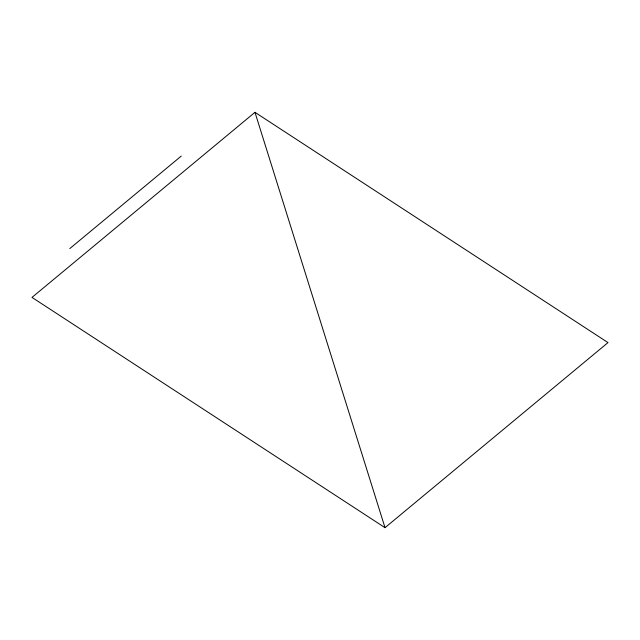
<?xml version="1.0" encoding="UTF-8"?>
<svg xmlns="http://www.w3.org/2000/svg" width="640" height="640" viewBox="0 0 640 640"><rect width="100%" height="100%" fill="white"/><g stroke="black" fill="none" stroke-linecap="round" stroke-linejoin="round"><path stroke-width="0.96" d="M69.784 248.592L181.272 156.056M254.976 112.32L32 297.4L385.024 527.68L608 342.6L254.976 112.32L385.024 527.68"/></g></svg>
